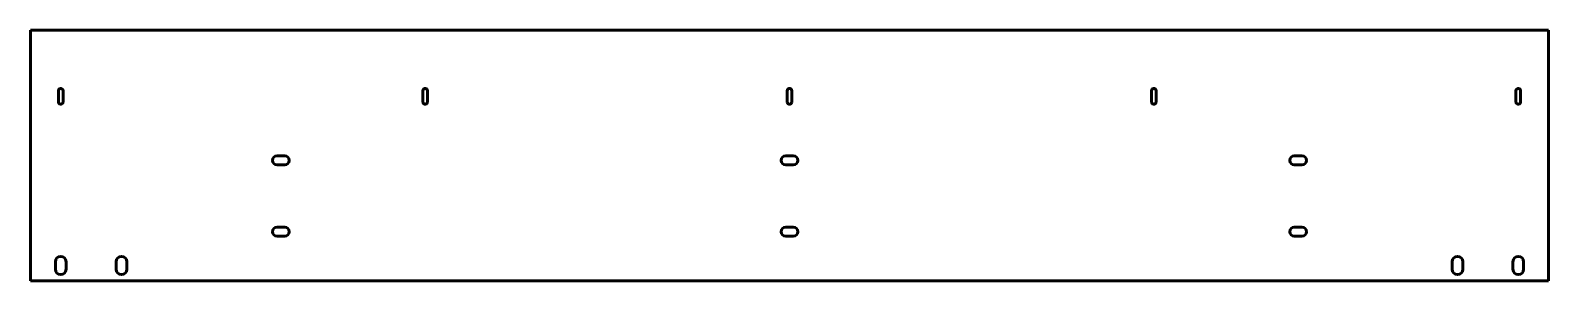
# Model space of a CAD drawing. Header units: millimetres. Extents: x 0 to 2000, y 0 to 330.
import ezdxf

# ---------------------------------------------------------------- set-up
doc = ezdxf.new("R2010")
doc.units = ezdxf.units.MM
doc.linetypes.add('K5LT_BASIC', pattern=[0])

msp = doc.modelspace()

# ---------------------------------------------------------------- linework, layer by layer
at = {"color": 150, "linetype": 'K5LT_BASIC', "lineweight": 60}
for p, q in [((2000, 330.2), (0, 330.2)), ((0, 330.2), (0, 296.2)), ((2000, 296.2), (2000, 330.2)), ((0, 296.2), (0, 289.6)), ((0, 289.6), (0, 40.6)), ((2000, 289.6), (2000, 296.2)), ((2000, 40.6), (2000, 289.6)), ((37, 250.6), (37, 235.6)), ((43, 235.6), (43, 250.6)), ((517, 250.6), (517, 235.6)), ((523, 235.6), (523, 250.6)), ((997, 250.6), (997, 235.6)), ((1003, 235.6), (1003, 250.6)), ((1477, 250.6), (1477, 235.6)), ((1483, 235.6), (1483, 250.6)), ((1957, 250.6), (1957, 235.6)), ((1963, 235.6), (1963, 250.6)), ((335, 164.6), (325, 164.6)), ((1005, 164.6), (995, 164.6)), ((1675, 164.6), (1665, 164.6)), ((325, 152.6), (335, 152.6)), ((995, 152.6), (1005, 152.6)), ((1665, 152.6), (1675, 152.6)), ((335, 70.6), (325, 70.6)), ((1005, 70.6), (995, 70.6)), ((1675, 70.6), (1665, 70.6)), ((0, 40.6), (0, 34)), ((325, 58.6), (335, 58.6)), ((995, 58.6), (1005, 58.6)), ((1665, 58.6), (1675, 58.6)), ((2000, 34), (2000, 40.6)), ((0, 34), (0, 0)), ((33, 25), (33, 15)), ((47, 15), (47, 25)), ((113, 25), (113, 15)), ((127, 15), (127, 25)), ((1873, 25), (1873, 15)), ((1887, 15), (1887, 25)), ((1953, 25), (1953, 15)), ((1967, 15), (1967, 25)), ((2000, 0), (2000, 34)), ((0, 0), (2000, 0))]:
    msp.add_line(p, q, dxfattribs=at)
for centre, radius, start, end in [((40, 250.6), 3, 0, 180), ((520, 250.6), 3, 0, 180), ((1000, 250.6), 3, 0, 180), ((1480, 250.6), 3, 0, 180), ((1960, 250.6), 3, 0, 180), ((40, 235.6), 3, 180, 0), ((520, 235.6), 3, 180, 0), ((1000, 235.6), 3, 180, 0), ((1480, 235.6), 3, 180, 0), ((1960, 235.6), 3, 180, 0), ((325, 158.6), 6, 90, 270), ((335, 158.6), 6, 270, 90), ((995, 158.6), 6, 90, 270), ((1005, 158.6), 6, 270, 90), ((1665, 158.6), 6, 90, 270), ((1675, 158.6), 6, 270, 90), ((325, 64.6), 6, 90, 270), ((335, 64.6), 6, 270, 90), ((995, 64.6), 6, 90, 270), ((1005, 64.6), 6, 270, 90), ((1665, 64.6), 6, 90, 270), ((1675, 64.6), 6, 270, 90), ((40, 25), 7, 0, 180), ((120, 25), 7, 0, 180), ((1880, 25), 7, 0, 180), ((1960, 25), 7, 0, 180), ((40, 15), 7, 180, 0), ((120, 15), 7, 180, 0), ((1880, 15), 7, 180, 0), ((1960, 15), 7, 180, 0)]:
    msp.add_arc(centre, radius, start, end, dxfattribs=at)

doc.saveas('drawing.dxf')
